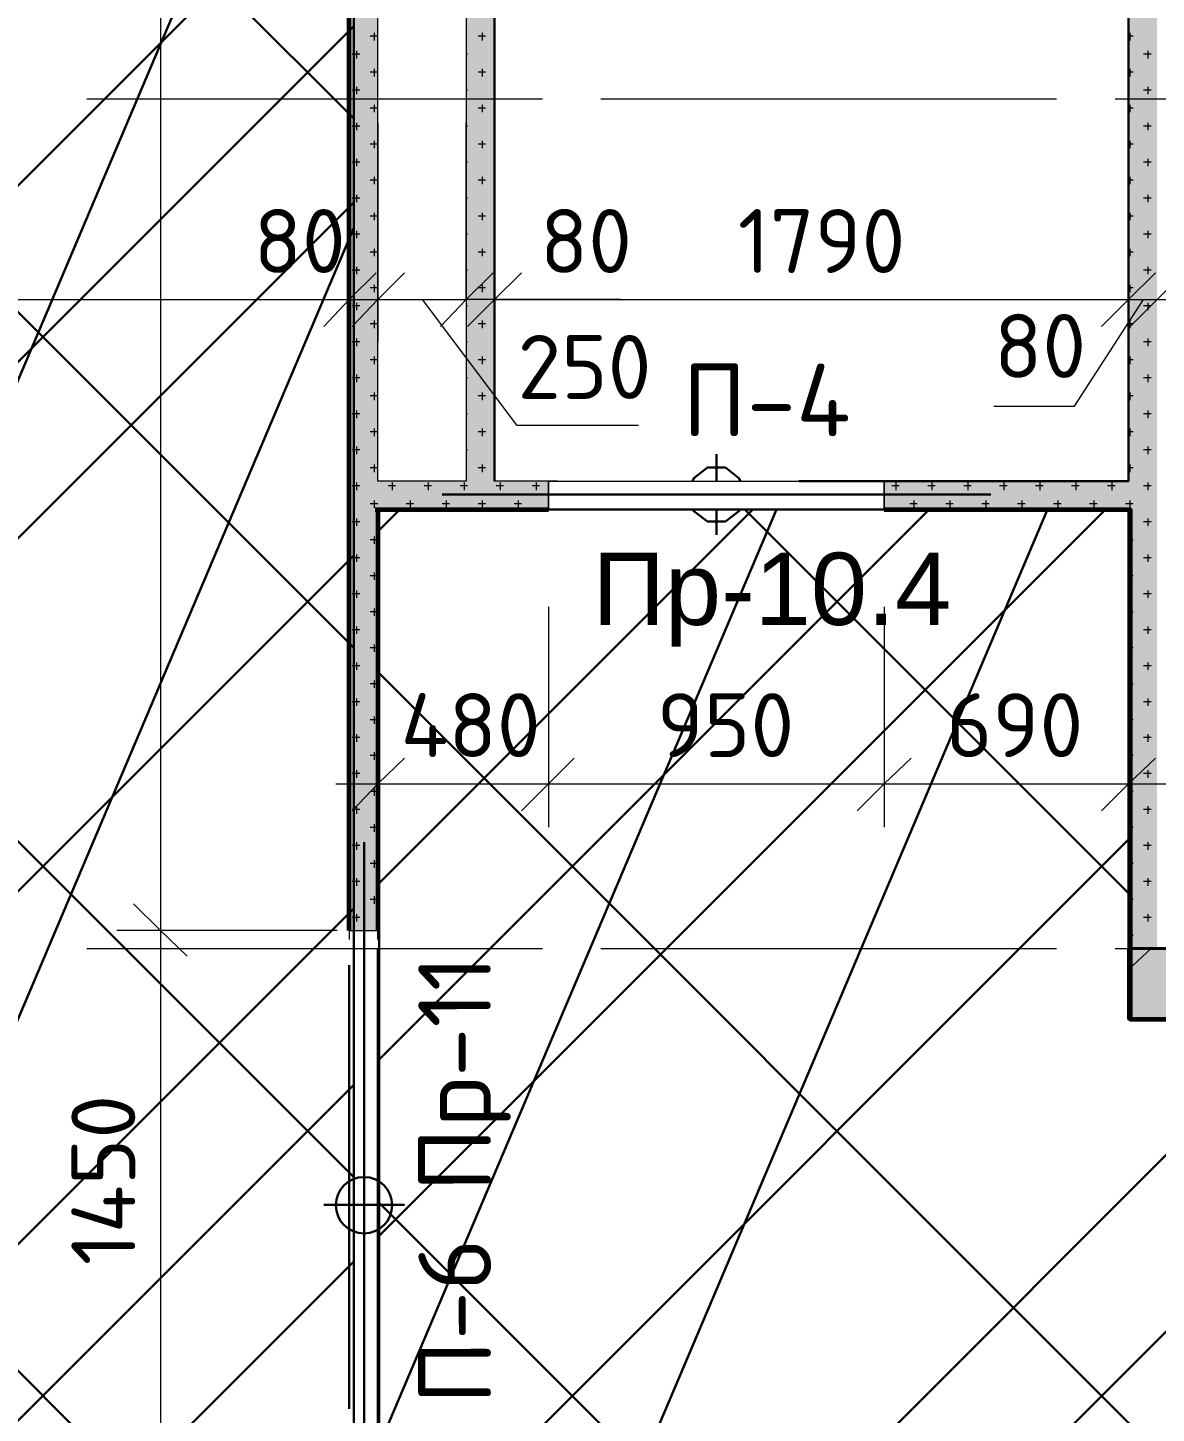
# Model space of a CAD drawing. Header units: millimetres. Extents: x -84737 to 172119, y -43083 to 59399.
# Drawn here: x 113594 to 116782, y 37332 to 41245 of the extents above; entities that cross this region are included whole.
import ezdxf

# ---------------------------------------------------------------- set-up
doc = ezdxf.new("R2010")
doc.units = ezdxf.units.MM
for name, color, linetype, lineweight in [('11) Плинтус ПЛ-2', 70, 'Continuous', 30), ('12) Наливной пол', 150, 'Continuous', 30), ('15) Штукатурка стен СТ-1.1', 161, 'Continuous', 60), ('16) Краска СТ-1.1 стена', 5, 'Continuous', 60), ('18) Краска ПТ-1 потолок', 31, 'Continuous', 30), ('20) Шпакл. баз. фин Стена', 40, 'Continuous', 60), ('22) Шпакл. баз. фин. Потолок', 102, 'Continuous', 30), ('8) Линолеум Л-1.1', 130, 'Continuous', 30)]:
    doc.layers.add(name, color=color, linetype=linetype, lineweight=lineweight)
doc.layers.add('PDF _Геометрия', color=7, linetype='Continuous')
doc.layers.add('PDF _Текст', color=7, linetype='Continuous')
doc.layers.add('PDF _Сплошная заливка', color=7, linetype='Continuous', true_color=0xffffff)
doc.styles.add('PDF GOSTCommon', font='arial.ttf')
doc.styles.add('PDF ISOCPEUR', font='isocpeur.ttf')

msp = doc.modelspace()

# ---------------------------------------------------------------- hatches: boundary and pattern name
at = {"layer": '12) Наливной пол'}
h = msp.add_hatch(dxfattribs=at)
h.set_pattern_fill('ANSI31', color=256, scale=222)
h.paths.add_polyline_path([(114514.8, 42635.7), (112106.2, 42635.7), (112106.2, 33344.1), (114514.8, 33344.1)])
h.paths.add_polyline_path([(124026.4, 38444.9), (124026.4, 33348.3), (114586.7, 33348.3), (114586.7, 39884.2), (116707.5, 39884.2), (116707.5, 38444.9)])
h.paths.add_polyline_path([(129605.6, 33344.1), (124106.9, 33344.1), (124106.9, 43647.4), (129605.6, 43647.4)])
h.paths.add_polyline_path([(109494.4, 42635.7), (111903, 42635.7), (111903, 33344.1), (109494.4, 33344.1)])
h.paths.add_polyline_path([(99982.7, 38444.9), (99982.7, 33348.3), (109422.4, 33348.3), (109422.4, 39884.2), (107301.6, 39884.2), (107301.6, 38444.9)])
h.paths.add_polyline_path([(94403.5, 33344.1), (99902.3, 33344.1), (99902.3, 43647.4), (94403.5, 43647.4)])
at = {"layer": '18) Краска ПТ-1 потолок'}
h = msp.add_hatch(dxfattribs=at)
h.set_pattern_fill('ANSI32', color=256, scale=222, angle=22)
h.paths.add_polyline_path([(114514.8, 42635.7), (112106.2, 42635.7), (112106.2, 33344.1), (114514.8, 33344.1)])
h.paths.add_polyline_path([(124026.4, 38444.9), (124026.4, 33348.3), (114586.7, 33348.3), (114586.7, 39884.2), (116707.5, 39884.2), (116707.5, 38444.9)])
h.paths.add_polyline_path([(129605.6, 33344.1), (124106.9, 33344.1), (124106.9, 43647.4), (129605.6, 43647.4)])
h.paths.add_polyline_path([(109494.4, 42635.7), (111903, 42635.7), (111903, 33344.1), (109494.4, 33344.1)])
h.paths.add_polyline_path([(99982.7, 38444.9), (99982.7, 33348.3), (109422.4, 33348.3), (109422.4, 39884.2), (107301.6, 39884.2), (107301.6, 38444.9)])
h.paths.add_polyline_path([(94403.5, 33344.1), (99902.3, 33344.1), (99902.3, 43647.4), (94403.5, 43647.4)])
h = msp.add_hatch(dxfattribs=at)
h.set_pattern_fill('ANSI32', color=256, scale=222, angle=22)
h.paths.add_polyline_path([(114514.8, 42635.7), (112106.2, 42635.7), (112106.2, 33344.1), (114514.8, 33344.1)])
h.paths.add_polyline_path([(124026.4, 38444.9), (124026.4, 33348.3), (114586.7, 33348.3), (114586.7, 39884.2), (116707.5, 39884.2), (116707.5, 38444.9)])
h.paths.add_polyline_path([(129605.6, 33344.1), (124106.9, 33344.1), (124106.9, 43647.4), (129605.6, 43647.4)])
h.paths.add_polyline_path([(109494.4, 42635.7), (111903, 42635.7), (111903, 33344.1), (109494.4, 33344.1)])
h.paths.add_polyline_path([(99982.7, 38444.9), (99982.7, 33348.3), (109422.4, 33348.3), (109422.4, 39884.2), (107301.6, 39884.2), (107301.6, 38444.9)])
h.paths.add_polyline_path([(94403.5, 33344.1), (99902.3, 33344.1), (99902.3, 43647.4), (94403.5, 43647.4)])
at = {"layer": '22) Шпакл. баз. фин. Потолок'}
h = msp.add_hatch(dxfattribs=at)
h.set_pattern_fill('ANSI37', color=256, scale=333)
h.paths.add_polyline_path([(114514.8, 42635.7), (112106.2, 42635.7), (112106.2, 33344.1), (114514.8, 33344.1)])
h.paths.add_polyline_path([(124026.4, 38444.9), (124026.4, 33348.3), (114586.7, 33348.3), (114586.7, 39884.2), (116707.5, 39884.2), (116707.5, 38444.9)])
h.paths.add_polyline_path([(129605.6, 33344.1), (124106.9, 33344.1), (124106.9, 43647.4), (129605.6, 43647.4)])
h.paths.add_polyline_path([(109494.4, 42635.7), (111903, 42635.7), (111903, 33344.1), (109494.4, 33344.1)])
h.paths.add_polyline_path([(99982.7, 38444.9), (99982.7, 33348.3), (109422.4, 33348.3), (109422.4, 39884.2), (107301.6, 39884.2), (107301.6, 38444.9)])
h.paths.add_polyline_path([(94403.5, 33344.1), (99902.3, 33344.1), (99902.3, 43647.4), (94403.5, 43647.4)])
h = msp.add_hatch(dxfattribs=at)
h.set_pattern_fill('ANSI37', color=256, scale=333)
h.paths.add_polyline_path([(114514.8, 42635.7), (112106.2, 42635.7), (112106.2, 33344.1), (114514.8, 33344.1)])
h.paths.add_polyline_path([(124026.4, 38444.9), (124026.4, 33348.3), (114586.7, 33348.3), (114586.7, 39884.2), (116707.5, 39884.2), (116707.5, 38444.9)])
h.paths.add_polyline_path([(129605.6, 33344.1), (124106.9, 33344.1), (124106.9, 43647.4), (129605.6, 43647.4)])
h.paths.add_polyline_path([(109494.4, 42635.7), (111903, 42635.7), (111903, 33344.1), (109494.4, 33344.1)])
h.paths.add_polyline_path([(99982.7, 38444.9), (99982.7, 33348.3), (109422.4, 33348.3), (109422.4, 39884.2), (107301.6, 39884.2), (107301.6, 38444.9)])
h.paths.add_polyline_path([(94403.5, 33344.1), (99902.3, 33344.1), (99902.3, 43647.4), (94403.5, 43647.4)])
at = {"layer": '8) Линолеум Л-1.1'}
h = msp.add_hatch(dxfattribs=at)
h.set_pattern_fill('ANSI31', color=256, scale=222)
h.paths.add_polyline_path([(114514.8, 42635.7), (112106.2, 42635.7), (112106.2, 33344.1), (114514.8, 33344.1)])
h.paths.add_polyline_path([(124026.4, 38444.9), (124026.4, 33348.3), (114586.7, 33348.3), (114586.7, 39884.2), (116707.5, 39884.2), (116707.5, 38444.9)])
h.paths.add_polyline_path([(129605.6, 33344.1), (124106.9, 33344.1), (124106.9, 43647.4), (129605.6, 43647.4)])
h.paths.add_polyline_path([(109494.4, 42635.7), (111903, 42635.7), (111903, 33344.1), (109494.4, 33344.1)])
h.paths.add_polyline_path([(99982.7, 38444.9), (99982.7, 33348.3), (109422.4, 33348.3), (109422.4, 39884.2), (107301.6, 39884.2), (107301.6, 38444.9)])
h.paths.add_polyline_path([(94403.5, 33344.1), (99902.3, 33344.1), (99902.3, 43647.4), (94403.5, 43647.4)])
at = {"layer": 'PDF _Сплошная заливка', "transparency": 33554559}
h = msp.add_hatch(color=256, dxfattribs=at)
h.paths.add_polyline_path([(114832.2, 43126.7), (114912.7, 43126.7), (114912.7, 43647.4), (114832.2, 43647.4)])
h.paths.add_polyline_path([(114912.7, 42766.9), (114832.2, 42766.9), (114832.2, 39964.6), (114912.7, 39964.6)])
h = msp.add_hatch(color=256, dxfattribs=at)
h.paths.add_polyline_path([(114582.5, 37247), (114502.1, 37247), (114502.1, 33344.1), (114582.5, 33344.1)])
h.paths.add_polyline_path([(114502.1, 42047.3), (114582.5, 42047.3), (114582.5, 42644.1), (114502.1, 42644.1)])
h.paths.add_polyline_path([(114502.1, 38694.7), (114582.5, 38694.7), (114582.5, 41395.4), (114502.1, 41395.4)])
h = msp.add_hatch(color=256, dxfattribs=at)
h.paths.add_polyline_path([(115065.1, 39884.2), (115065.1, 39964.6), (114582.5, 39964.6), (114582.5, 39884.2)])
h.paths.add_polyline_path([(116013.3, 39964.6), (116013.3, 39884.2), (116703.3, 39884.2), (116703.3, 39964.6)])
h = msp.add_hatch(color=256, dxfattribs=at)
h.paths.add_polyline_path([(122202, 38444.9), (122202, 38643.9), (116703.3, 38643.9), (116703.3, 38444.9)])
h.paths.add_polyline_path([(123988.3, 38643.9), (123988.3, 38444.9), (124102.6, 38444.9), (124102.6, 38643.9)])
h.paths.add_polyline_path([(123687.8, 38444.9), (123687.8, 38643.9), (123251.8, 38643.9), (123251.8, 38444.9)])

# ---------------------------------------------------------------- linework, layer by layer
at = {"layer": '11) Плинтус ПЛ-2'}
for points in [[(114502.1, 38694.7), (114502.1, 42635.7)], [(114575.1, 39884.2), (115065.1, 39884.2)], [(114582.5, 39884.2), (114582.5, 38694.7)], [(116013.3, 39884.2), (116707.5, 39884.2), (116707.5, 38444.9), (122202, 38444.9)]]:
    msp.add_lwpolyline(points, dxfattribs=at)
at = {"layer": '15) Штукатурка стен СТ-1.1'}
for points in [[(114502.1, 38694.7), (114502.1, 42635.7)], [(114575.1, 39884.2), (115065.1, 39884.2)], [(114582.5, 39884.2), (114582.5, 38694.7)], [(116013.3, 39884.2), (116707.5, 39884.2), (116707.5, 38444.9), (122202, 38444.9)]]:
    msp.add_lwpolyline(points, dxfattribs=at)
at = {"layer": '16) Краска СТ-1.1 стена'}
for points in [[(114502.1, 38694.7), (114502.1, 42635.7)], [(114575.1, 39884.2), (115065.1, 39884.2)], [(114582.5, 39884.2), (114582.5, 38694.7)], [(116013.3, 39884.2), (116707.5, 39884.2), (116707.5, 38444.9), (122202, 38444.9)]]:
    msp.add_lwpolyline(points, dxfattribs=at)
at = {"layer": '20) Шпакл. баз. фин Стена'}
for points in [[(114502.1, 38694.7), (114502.1, 42635.7)], [(114575.1, 39884.2), (115065.1, 39884.2)], [(114582.5, 39884.2), (114582.5, 38694.7)], [(116013.3, 39884.2), (116707.5, 39884.2), (116707.5, 38444.9), (122202, 38444.9)]]:
    msp.add_lwpolyline(points, dxfattribs=at)
at = {"layer": '8) Линолеум Л-1.1'}
for points in [[(114514.8, 42635.7), (112106.2, 42635.7), (112106.2, 33344.1), (114514.8, 33344.1)], [(124026.4, 38444.9), (124026.4, 33348.3), (114586.7, 33348.3), (114586.7, 39884.2), (116707.5, 39884.2), (116707.5, 38444.9)]]:
    msp.add_lwpolyline(points, close=True, dxfattribs=at)
at = {"layer": 'PDF _Геометрия', "lineweight": 9}
for points in [[(113968.7, 43964.8), (113968.7, 42847.3), (113968.7, 42644.1), (113968.7, 38694.7), (113968.7, 37247), (113968.7, 33225.6)], [(114561.3, 41221.8), (114582.5, 41221.8)], [(114574, 41209.1), (114574, 41230.3)], [(114866.1, 41221.8), (114887.3, 41221.8)], [(114878.8, 41209.1), (114878.8, 41230.3)], [(116703.3, 41221.8), (116716, 41221.8)], [(116707.5, 41209.1), (116707.5, 41230.3)], [(114510.5, 41171), (114531.7, 41171)], [(114523.2, 41158.3), (114523.2, 41179.5)], [(114832.2, 41171), (114836.5, 41171)], [(116745.6, 41171), (116766.8, 41171)], [(116758.3, 41158.3), (116758.3, 41179.5)], [(114574, 41107.5), (114574, 41128.7)], [(114878.8, 41107.5), (114878.8, 41128.7)], [(116707.5, 41107.5), (116707.5, 41128.7)], [(114561.3, 41120.2), (114582.5, 41120.2)], [(114866.1, 41120.2), (114887.3, 41120.2)], [(116703.3, 41120.2), (116716, 41120.2)], [(114510.5, 41069.4), (114531.7, 41069.4)], [(114523.2, 41056.7), (114523.2, 41077.9)], [(114832.2, 41069.4), (114836.5, 41069.4)], [(116745.6, 41069.4), (116766.8, 41069.4)], [(116758.3, 41056.7), (116758.3, 41077.9)], [(113761.3, 41044), (114760.3, 41044)], [(113795.1, 41044), (113845.9, 41044)], [(114044.9, 41044), (115048.1, 41044)], [(114561.3, 41018.6), (114582.5, 41018.6)], [(114574, 41005.9), (114574, 41027.1)], [(114866.1, 41018.6), (114887.3, 41018.6)], [(114878.8, 41005.9), (114878.8, 41027.1)], [(114959.2, 41044), (115014.3, 41044)], [(115213.2, 41044), (116212.2, 41044)], [(115247.1, 41044), (115297.9, 41044)], [(115501.1, 41044), (116500.1, 41044)], [(116415.4, 41044), (116466.2, 41044)], [(116665.2, 41044), (117668.4, 41044)], [(116699, 41044), (116754.1, 41044)], [(116703.3, 41018.6), (116716, 41018.6)], [(116707.5, 41005.9), (116707.5, 41027.1)], [(109134.6, 40476.8), (109092.2, 40476.8), (109172.7, 40476.8), (109422.4, 40476.8), (109502.8, 40476.8), (111903, 40476.8), (112004.6, 40476.8), (112101.9, 40476.8), (114502.1, 40476.8), (114582.5, 40476.8), (114832.2, 40476.8), (114832.2, 40976.3)], [(114502.1, 40976.3), (114502.1, 40476.8), (114502.1, 40358.3)], [(114523.2, 40955.1), (114523.2, 40976.3)], [(114582.5, 40976.3), (114582.5, 40476.8), (114582.5, 40358.3)], [(114912.7, 40976.3), (114912.7, 40476.8), (116703.3, 40476.8), (116783.7, 40476.8), (116931.8, 40476.8), (117012.3, 40476.8), (123573.5, 40476.8), (123653.9, 40476.8), (124022.2, 40476.8), (124102.6, 40476.8), (129605.6, 40476.8), (129703, 40476.8), (129855.4, 40476.8), (133652.4, 40476.8), (133906.4, 40476.8), (137225.1, 40476.8)], [(116703.3, 40976.3), (116703.3, 40476.8), (116703.3, 40358.3)], [(116758.3, 40955.1), (116758.3, 40976.3)], [(114510.5, 40967.8), (114531.7, 40967.8)], [(114832.2, 40967.8), (114836.5, 40967.8)], [(116745.6, 40967.8), (116766.8, 40967.8)], [(114561.3, 40917), (114582.5, 40917)], [(114574, 40904.3), (114574, 40925.5)], [(114866.1, 40917), (114887.3, 40917)], [(114878.8, 40904.3), (114878.8, 40925.5)], [(116703.3, 40917), (116716, 40917)], [(116707.5, 40904.3), (116707.5, 40925.5)], [(114510.5, 40866.2), (114531.7, 40866.2)], [(114523.2, 40853.5), (114523.2, 40874.7)], [(114832.2, 40866.2), (114836.5, 40866.2)], [(116745.6, 40866.2), (116766.8, 40866.2)], [(116758.3, 40853.5), (116758.3, 40874.7)], [(114561.3, 40815.4), (114582.5, 40815.4)], [(114574, 40802.7), (114574, 40823.9)], [(114866.1, 40815.4), (114887.3, 40815.4)], [(114878.8, 40802.7), (114878.8, 40823.9)], [(116703.3, 40815.4), (116716, 40815.4)], [(116707.5, 40802.7), (116707.5, 40823.9)], [(114510.5, 40764.6), (114531.7, 40764.6)], [(114523.2, 40751.9), (114523.2, 40773.1)], [(114832.2, 40764.6), (114836.5, 40764.6)], [(116745.6, 40764.6), (116766.8, 40764.6)], [(116758.3, 40751.9), (116758.3, 40773.1)], [(114561.3, 40713.9), (114582.5, 40713.9)], [(114574, 40701.2), (114574, 40722.3)], [(114866.1, 40713.9), (114887.3, 40713.9)], [(114878.8, 40701.2), (114878.8, 40722.3)], [(116703.3, 40713.9), (116716, 40713.9)], [(116707.5, 40701.2), (116707.5, 40722.3)], [(114510.5, 40663.1), (114531.7, 40663.1)], [(114523.2, 40650.4), (114523.2, 40671.5)], [(114832.2, 40663.1), (114836.5, 40663.1)], [(116745.6, 40663.1), (116766.8, 40663.1)], [(116758.3, 40650.4), (116758.3, 40671.5)], [(114574, 40599.6), (114574, 40620.7)], [(114878.8, 40599.6), (114878.8, 40620.7)], [(116707.5, 40599.6), (116707.5, 40620.7)], [(114561.3, 40612.3), (114582.5, 40612.3)], [(114866.1, 40612.3), (114887.3, 40612.3)], [(116703.3, 40612.3), (116716, 40612.3)], [(114510.5, 40561.5), (114531.7, 40561.5)], [(114523.2, 40548.8), (114523.2, 40569.9)], [(114832.2, 40561.5), (114836.5, 40561.5)], [(116745.6, 40561.5), (116766.8, 40561.5)], [(116758.3, 40548.8), (116758.3, 40569.9)], [(114561.3, 40510.7), (114582.5, 40510.7)], [(114574, 40498), (114574, 40519.1)], [(114866.1, 40510.7), (114887.3, 40510.7)], [(114878.8, 40498), (114878.8, 40519.1)], [(116703.3, 40510.7), (116716, 40510.7)], [(116707.5, 40498), (116707.5, 40519.1)], [(114231.2, 40476.8), (114459.7, 40476.8), (114544.4, 40476.8)], [(114523.2, 40447.2), (114523.2, 40468.3)], [(115319.1, 40121.2), (114976.2, 40121.2), (114709.5, 40476.8)], [(114912.7, 40358.3), (114912.7, 40476.8), (114832.2, 40476.8), (114832.2, 40358.3), (114836.5, 40358.3)], [(115268.3, 40476.8), (115039.7, 40476.8), (114874.6, 40476.8)], [(116322.3, 40176.3), (116550.9, 40176.3), (116745.6, 40476.8)], [(116758.3, 40447.2), (116758.3, 40468.3)], [(114510.5, 40459.9), (114531.7, 40459.9)], [(114832.2, 40459.9), (114836.5, 40459.9)], [(116745.6, 40459.9), (116766.8, 40459.9)], [(114561.3, 40409.1), (114582.5, 40409.1)], [(114574, 40396.4), (114574, 40417.5)], [(114866.1, 40409.1), (114887.3, 40409.1)], [(114878.8, 40396.4), (114878.8, 40417.5)], [(116703.3, 40409.1), (116716, 40409.1)], [(116707.5, 40396.4), (116707.5, 40417.5)], [(114510.5, 40358.3), (114531.7, 40358.3)], [(114523.2, 40345.6), (114523.2, 40366.7)], [(116745.6, 40358.3), (116766.8, 40358.3)], [(116758.3, 40345.6), (116758.3, 40366.7)], [(114561.3, 40307.5), (114582.5, 40307.5)], [(114574, 40294.8), (114574, 40315.9)], [(114866.1, 40307.5), (114887.3, 40307.5)], [(114878.8, 40294.8), (114878.8, 40315.9)], [(116703.3, 40307.5), (116716, 40307.5)], [(116707.5, 40294.8), (116707.5, 40315.9)], [(114510.5, 40256.7), (114531.7, 40256.7)], [(114523.2, 40244), (114523.2, 40265.1)], [(114832.2, 40256.7), (114836.5, 40256.7)], [(116745.6, 40256.7), (116766.8, 40256.7)], [(116758.3, 40244), (116758.3, 40265.1)], [(114561.3, 40205.9), (114582.5, 40205.9)], [(114574, 40193.2), (114574, 40214.4)], [(114866.1, 40205.9), (114887.3, 40205.9)], [(114878.8, 40193.2), (114878.8, 40214.4)], [(116703.3, 40205.9), (116716, 40205.9)], [(116707.5, 40193.2), (116707.5, 40214.4)], [(114510.5, 40155.1), (114531.7, 40155.1)], [(114523.2, 40142.4), (114523.2, 40163.6)], [(114832.2, 40155.1), (114836.5, 40155.1)], [(116745.6, 40155.1), (116766.8, 40155.1)], [(116758.3, 40142.4), (116758.3, 40163.6)], [(114574, 40091.6), (114574, 40112.8)], [(114878.8, 40091.6), (114878.8, 40112.8)], [(116707.5, 40091.6), (116707.5, 40112.8)], [(114561.3, 40104.3), (114582.5, 40104.3)], [(114866.1, 40104.3), (114887.3, 40104.3)], [(116703.3, 40104.3), (116716, 40104.3)], [(114510.5, 40053.5), (114531.7, 40053.5)], [(114523.2, 40040.8), (114523.2, 40062)], [(114832.2, 40053.5), (114836.5, 40053.5)], [(116745.6, 40053.5), (116766.8, 40053.5)], [(116758.3, 40040.8), (116758.3, 40062)], [(114561.3, 40002.7), (114582.5, 40002.7)], [(114574, 39990), (114574, 40011.2)], [(114866.1, 40002.7), (114887.3, 40002.7)], [(114878.8, 39990), (114878.8, 40011.2)], [(116703.3, 40002.7), (116716, 40002.7)], [(116707.5, 39990), (116707.5, 40011.2)], [(114523.2, 39939.2), (114523.2, 39960.4)], [(114624.8, 39939.2), (114624.8, 39960.4)], [(114726.4, 39939.2), (114726.4, 39960.4)], [(114828, 39939.2), (114828, 39960.4)], [(114929.6, 39939.2), (114929.6, 39960.4)], [(115031.2, 39939.2), (115031.2, 39960.4)], [(116047.1, 39939.2), (116047.1, 39960.4)], [(116148.7, 39939.2), (116148.7, 39960.4)], [(116250.3, 39939.2), (116250.3, 39960.4)], [(116351.9, 39939.2), (116351.9, 39960.4)], [(116453.5, 39939.2), (116453.5, 39960.4)], [(116555.1, 39939.2), (116555.1, 39960.4)], [(116656.7, 39939.2), (116656.7, 39960.4)], [(116758.3, 39939.2), (116758.3, 39960.4)], [(114510.5, 39951.9), (114531.7, 39951.9)], [(114612.1, 39951.9), (114633.3, 39951.9)], [(114713.7, 39951.9), (114734.9, 39951.9)], [(114815.3, 39951.9), (114836.5, 39951.9)], [(114916.9, 39951.9), (114938.1, 39951.9)], [(115018.5, 39951.9), (115039.7, 39951.9)], [(116034.4, 39951.9), (116055.6, 39951.9)], [(116136, 39951.9), (116157.2, 39951.9)], [(116237.6, 39951.9), (116258.8, 39951.9)], [(116339.2, 39951.9), (116360.4, 39951.9)], [(116440.8, 39951.9), (116462, 39951.9)], [(116542.4, 39951.9), (116563.6, 39951.9)], [(116644, 39951.9), (116665.2, 39951.9)], [(116745.6, 39951.9), (116766.8, 39951.9)], [(114561.3, 39901.1), (114582.5, 39901.1)], [(114574, 39888.4), (114574, 39909.6)], [(114662.9, 39901.1), (114684.1, 39901.1)], [(114675.6, 39888.4), (114675.6, 39909.6)], [(114764.5, 39901.1), (114785.7, 39901.1)], [(114777.2, 39888.4), (114777.2, 39909.6)], [(114866.1, 39901.1), (114887.3, 39901.1)], [(114878.8, 39888.4), (114878.8, 39909.6)], [(114967.7, 39901.1), (114988.9, 39901.1)], [(114980.4, 39888.4), (114980.4, 39909.6)], [(116085.2, 39901.1), (116106.4, 39901.1)], [(116097.9, 39888.4), (116097.9, 39909.6)], [(116186.8, 39901.1), (116208, 39901.1)], [(116199.5, 39888.4), (116199.5, 39909.6)], [(116288.4, 39901.1), (116309.6, 39901.1)], [(116301.1, 39888.4), (116301.1, 39909.6)], [(116390, 39901.1), (116411.2, 39901.1)], [(116402.7, 39888.4), (116402.7, 39909.6)], [(116491.6, 39901.1), (116512.8, 39901.1)], [(116504.3, 39888.4), (116504.3, 39909.6)], [(116593.2, 39901.1), (116614.4, 39901.1)], [(116605.9, 39888.4), (116605.9, 39909.6)], [(116694.8, 39901.1), (116703.3, 39901.1), (116716, 39901.1)], [(116707.5, 39888.4), (116707.5, 39909.6)], [(114510.5, 39850.3), (114531.7, 39850.3)], [(114523.2, 39837.6), (114523.2, 39858.8)], [(116745.6, 39850.3), (116766.8, 39850.3)], [(116758.3, 39837.6), (116758.3, 39858.8)], [(114561.3, 39799.5), (114582.5, 39799.5)], [(114574, 39786.8), (114574, 39808)], [(116703.3, 39799.5), (116716, 39799.5)], [(116707.5, 39786.8), (116707.5, 39808)], [(114510.5, 39748.7), (114531.7, 39748.7)], [(114523.2, 39736), (114523.2, 39757.2)], [(116745.6, 39748.7), (116766.8, 39748.7)], [(116758.3, 39736), (116758.3, 39757.2)], [(114561.3, 39697.9), (114582.5, 39697.9)], [(114574, 39685.2), (114574, 39706.4)], [(116703.3, 39697.9), (116716, 39697.9)], [(116707.5, 39685.2), (116707.5, 39706.4)], [(114510.5, 39647.1), (114531.7, 39647.1)], [(114523.2, 39634.4), (114523.2, 39655.6)], [(116745.6, 39647.1), (116766.8, 39647.1)], [(116758.3, 39634.4), (116758.3, 39655.6)], [(114561.3, 38986.8), (114582.5, 38986.8), (114582.5, 39109.5), (114582.5, 39609)], [(114574, 39583.6), (114574, 39604.8)], [(115065.1, 39609), (115065.1, 39109.5), (115065.1, 38986.8)], [(116013.3, 39609), (116013.3, 39109.5), (116013.3, 38986.8)], [(116703.3, 39609), (116703.3, 39109.5), (116703.3, 38986.8), (116716, 38986.8)], [(116707.5, 39583.6), (116707.5, 39604.8)], [(114561.3, 39596.3), (114582.5, 39596.3)], [(116703.3, 39596.3), (116716, 39596.3)], [(114510.5, 39545.5), (114531.7, 39545.5)], [(114523.2, 39532.8), (114523.2, 39554)], [(116745.6, 39545.5), (116766.8, 39545.5)], [(116758.3, 39532.8), (116758.3, 39554)], [(114561.3, 39494.7), (114582.5, 39494.7)], [(114574, 39482), (114574, 39503.2)], [(116703.3, 39494.7), (116716, 39494.7)], [(116707.5, 39482), (116707.5, 39503.2)], [(114523.2, 39431.2), (114523.2, 39452.4)], [(116758.3, 39431.2), (116758.3, 39452.4)], [(114510.5, 39443.9), (114531.7, 39443.9)], [(116745.6, 39443.9), (116766.8, 39443.9)], [(114561.3, 39393.1), (114582.5, 39393.1)], [(114574, 39380.4), (114574, 39401.6)], [(116703.3, 39393.1), (116716, 39393.1)], [(116707.5, 39380.4), (116707.5, 39401.6)], [(114510.5, 39342.3), (114531.7, 39342.3)], [(114523.2, 39329.6), (114523.2, 39350.8)], [(116745.6, 39342.3), (116766.8, 39342.3)], [(116758.3, 39329.6), (116758.3, 39350.8)], [(114561.3, 39291.5), (114582.5, 39291.5)], [(114574, 39278.8), (114574, 39300)], [(116703.3, 39291.5), (116716, 39291.5)], [(116707.5, 39278.8), (116707.5, 39300)], [(114510.5, 39240.7), (114531.7, 39240.7)], [(114523.2, 39228), (114523.2, 39249.2)], [(116745.6, 39240.7), (116766.8, 39240.7)], [(116758.3, 39228), (116758.3, 39249.2)], [(114561.3, 39190), (114582.5, 39190)], [(114574, 39177.3), (114574, 39198.4)], [(116703.3, 39190), (116716, 39190)], [(116707.5, 39177.3), (116707.5, 39198.4)], [(114510.5, 39139.2), (114531.7, 39139.2)], [(114523.2, 39126.5), (114523.2, 39147.6)], [(116745.6, 39139.2), (116766.8, 39139.2)], [(116758.3, 39126.5), (116758.3, 39147.6)], [(114464, 39109.5), (115065.1, 39109.5), (116013.3, 39109.5), (116821.8, 39109.5)], [(114574, 39075.7), (114574, 39096.8)], [(116707.5, 39075.7), (116707.5, 39096.8)], [(114561.3, 39088.4), (114582.5, 39088.4)], [(116703.3, 39088.4), (116716, 39088.4)], [(114510.5, 39037.6), (114531.7, 39037.6)], [(114523.2, 39024.9), (114523.2, 39046)], [(116745.6, 39037.6), (116766.8, 39037.6)], [(116758.3, 39024.9), (116758.3, 39046)], [(114574, 38974.1), (114574, 38995.2)], [(116707.5, 38974.1), (116707.5, 38995.2)], [(114523.2, 38923.3), (114523.2, 38944.4)], [(116758.3, 38923.3), (116758.3, 38944.4)], [(114510.5, 38936), (114531.7, 38936)], [(116745.6, 38936), (116766.8, 38936)], [(114561.3, 38885.2), (114582.5, 38885.2)], [(114574, 38872.5), (114574, 38893.6)], [(116703.3, 38885.2), (116716, 38885.2)], [(116707.5, 38872.5), (116707.5, 38893.6)], [(114510.5, 38834.4), (114531.7, 38834.4)], [(114523.2, 38821.7), (114523.2, 38842.8)], [(116745.6, 38834.4), (116766.8, 38834.4)], [(116758.3, 38821.7), (116758.3, 38842.8)], [(114561.3, 38783.6), (114582.5, 38783.6)], [(114574, 38770.9), (114574, 38792)], [(116703.3, 38783.6), (116716, 38783.6)], [(116707.5, 38770.9), (116707.5, 38792)], [(114523.2, 38720.1), (114523.2, 38741.2)], [(116758.3, 38720.1), (116758.3, 38741.2)], [(114510.5, 38732.8), (114531.7, 38732.8)], [(116745.6, 38732.8), (116766.8, 38732.8)], [(114468.2, 38694.7), (113968.7, 38694.7), (113845.9, 38694.7)], [(116703.3, 38682), (116716, 38682)], [(116707.5, 38669.3), (116707.5, 38690.5)], [(113761.3, 38643.9), (114760.3, 38643.9)], [(113795.1, 38643.9), (113845.9, 38643.9)], [(114044.9, 38643.9), (115048.1, 38643.9)], [(114959.2, 38643.9), (115014.3, 38643.9)], [(115213.2, 38643.9), (116212.2, 38643.9)], [(115247.1, 38643.9), (115297.9, 38643.9)], [(115501.1, 38643.9), (116500.1, 38643.9)], [(116415.4, 38643.9), (116466.2, 38643.9)], [(116665.2, 38643.9), (117668.4, 38643.9)], [(116699, 38643.9), (116754.1, 38643.9)], [(116703.3, 38584.6), (116766.8, 38643.9)]]:
    msp.add_lwpolyline(points, dxfattribs=at)
at = {"layer": 'PDF _Геометрия', "lineweight": 18}
for points in [[(114832.2, 43647.4), (114832.2, 39964.6), (114582.5, 39964.6), (114582.5, 42644.1), (114502.1, 42644.1), (114502.1, 38694.7), (114582.5, 38694.7), (114582.5, 39884.2), (115065.1, 39884.2), (115065.1, 39964.6), (114912.7, 39964.6), (114912.7, 43647.4)], [(116783.7, 43647.4), (116703.3, 43647.4), (116703.3, 43465.3), (116013.3, 43465.3), (116013.3, 43647.4), (115932.8, 43647.4), (115932.8, 43384.9), (116013.3, 43384.9), (116703.3, 43384.9), (116703.3, 39964.6), (116013.3, 39964.6), (116013.3, 39884.2), (115987.9, 39884.2)], [(115065.1, 39964.6), (115065.1, 39884.2), (116013.3, 39884.2), (116703.3, 39884.2), (116703.3, 38643.9), (116783.7, 38643.9)], [(115090.5, 39964.6), (115065.1, 39964.6), (116013.3, 39964.6), (115987.9, 39964.6)], [(116013.3, 39884.2), (116013.3, 39964.6)], [(115065.1, 39884.2), (115090.5, 39884.2)], [(114502.1, 38694.7), (114502.1, 38669.3)], [(114582.5, 38669.3), (114582.5, 38694.7)]]:
    msp.add_lwpolyline(points, dxfattribs=at)
at = {"layer": 'PDF _Геометрия', "lineweight": 30}
for points in [[(114912.7, 43647.4), (114912.7, 39964.6)], [(115772, 39964.6), (116703.3, 39964.6), (116703.3, 43384.9), (115932.8, 43384.9), (115932.8, 43647.4)], [(114502.1, 38694.7), (114502.1, 42644.1)], [(115539.2, 39964.6), (115539.2, 40040.8)], [(115606.9, 39964.6), (115602.7, 39973.1), (115564.6, 40002.7), (115513.8, 40002.7), (115475.7, 39973.1), (115471.4, 39964.6)], [(116313.8, 39926.5), (114764.5, 39926.5)], [(114582.5, 39884.2), (114582.5, 38694.7)], [(123154.4, 38444.9), (116703.3, 38444.9), (116703.3, 39884.2), (115162.4, 39884.2)], [(115471.4, 39884.2), (115475.7, 39879.9), (115513.8, 39850.3), (115564.6, 39850.3), (115602.7, 39879.9), (115606.9, 39884.2)], [(115539.2, 39812.2), (115539.2, 39884.2)], [(114544.4, 38944.4), (114544.4, 36895.6)], [(114582.5, 38643.9), (114582.5, 33344.1)], [(114502.1, 37344.3), (114502.1, 38597.3)], [(114658.7, 37920), (114430.1, 37920)]]:
    msp.add_lwpolyline(points, dxfattribs=at)
at = {"layer": 'PDF _Геометрия', "lineweight": 20}
for points in [[(114578.3, 40553), (114502.1, 40476.8), (114430.1, 40400.6)], [(114658.7, 40553), (114582.5, 40476.8), (114510.5, 40400.6)], [(114908.4, 40553), (114832.2, 40476.8), (114760.3, 40400.6)], [(114988.9, 40553), (114912.7, 40476.8), (114836.5, 40400.6)], [(116779.5, 40553), (116703.3, 40476.8), (116627.1, 40400.6)], [(116859.9, 40553), (116783.7, 40476.8), (116707.5, 40400.6)], [(114658.7, 39181.5), (114582.5, 39109.5), (114510.5, 39033.3)], [(115137, 39181.5), (115065.1, 39109.5), (114988.9, 39033.3)], [(116089.5, 39181.5), (116013.3, 39109.5), (115937.1, 39033.3)], [(116779.5, 39181.5), (116703.3, 39109.5), (116627.1, 39033.3)], [(114044.9, 38622.7), (113968.7, 38694.7), (113892.5, 38770.9)]]:
    msp.add_lwpolyline(points, dxfattribs=at)
at = {"layer": 'PDF _Геометрия', "lineweight": 40}
msp.add_lwpolyline([(122202, 38643.9), (116703.3, 38643.9), (116703.3, 38444.9), (122202, 38444.9)], close=True, dxfattribs=at)
at = {"layer": 'PDF _Геометрия', "lineweight": 30}
msp.add_circle((114543.9, 37919.2), 79.6, dxfattribs=at)
at = {"layer": 'PDF _Сплошная заливка', "lineweight": 5, "transparency": 33554559}
msp.add_solid([(116703.3, 43647.4), (116703.3, 38643.9), (116783.7, 43647.4), (116783.7, 38643.9)], dxfattribs=at)

# ---------------------------------------------------------------- texts
at = {"layer": 'PDF _Текст', "attachment_point": 4}
for s, insert, char_height, style in [('80', (114232.3, 40642.4), 180.46, 'PDF ISOCPEUR'), ('80', (115040.9, 40642.4), 180.46, 'PDF ISOCPEUR'), ('1790', (115599.7, 40642.4), 180.46, 'PDF ISOCPEUR'), ('80', (116323.5, 40346.1), 180.46, 'PDF ISOCPEUR'), ('250', (114977.4, 40286.8), 180.46, 'PDF ISOCPEUR'), ('П-4', (115443, 40193.3), 205.12, 'PDF ISOCPEUR'), ('Пр-10.4', (115189, 39629.3), 204.12, 'PDF GOSTCommon'), ('480', (114647.2, 39275.1), 180.46, 'PDF ISOCPEUR'), ('950', (115371.1, 39275.1), 180.46, 'PDF ISOCPEUR'), ('690', (116188.1, 39275.1), 180.46, 'PDF ISOCPEUR')]:
    msp.add_mtext(s, dxfattribs=dict(at, insert=insert, char_height=char_height, style=style))
at = {"layer": 'PDF _Текст', "attachment_point": 4, "style": 'PDF ISOCPEUR'}
for s, insert, char_height, rotation in [('П-6 Пр-11', (114828.3, 37356.1), 205.12, 90.037), ('1450', (113807.7, 37749.8), 180.46, 90)]:
    msp.add_mtext(s, dxfattribs=dict(at, insert=insert, char_height=char_height, rotation=rotation))

doc.saveas('drawing.dxf')
